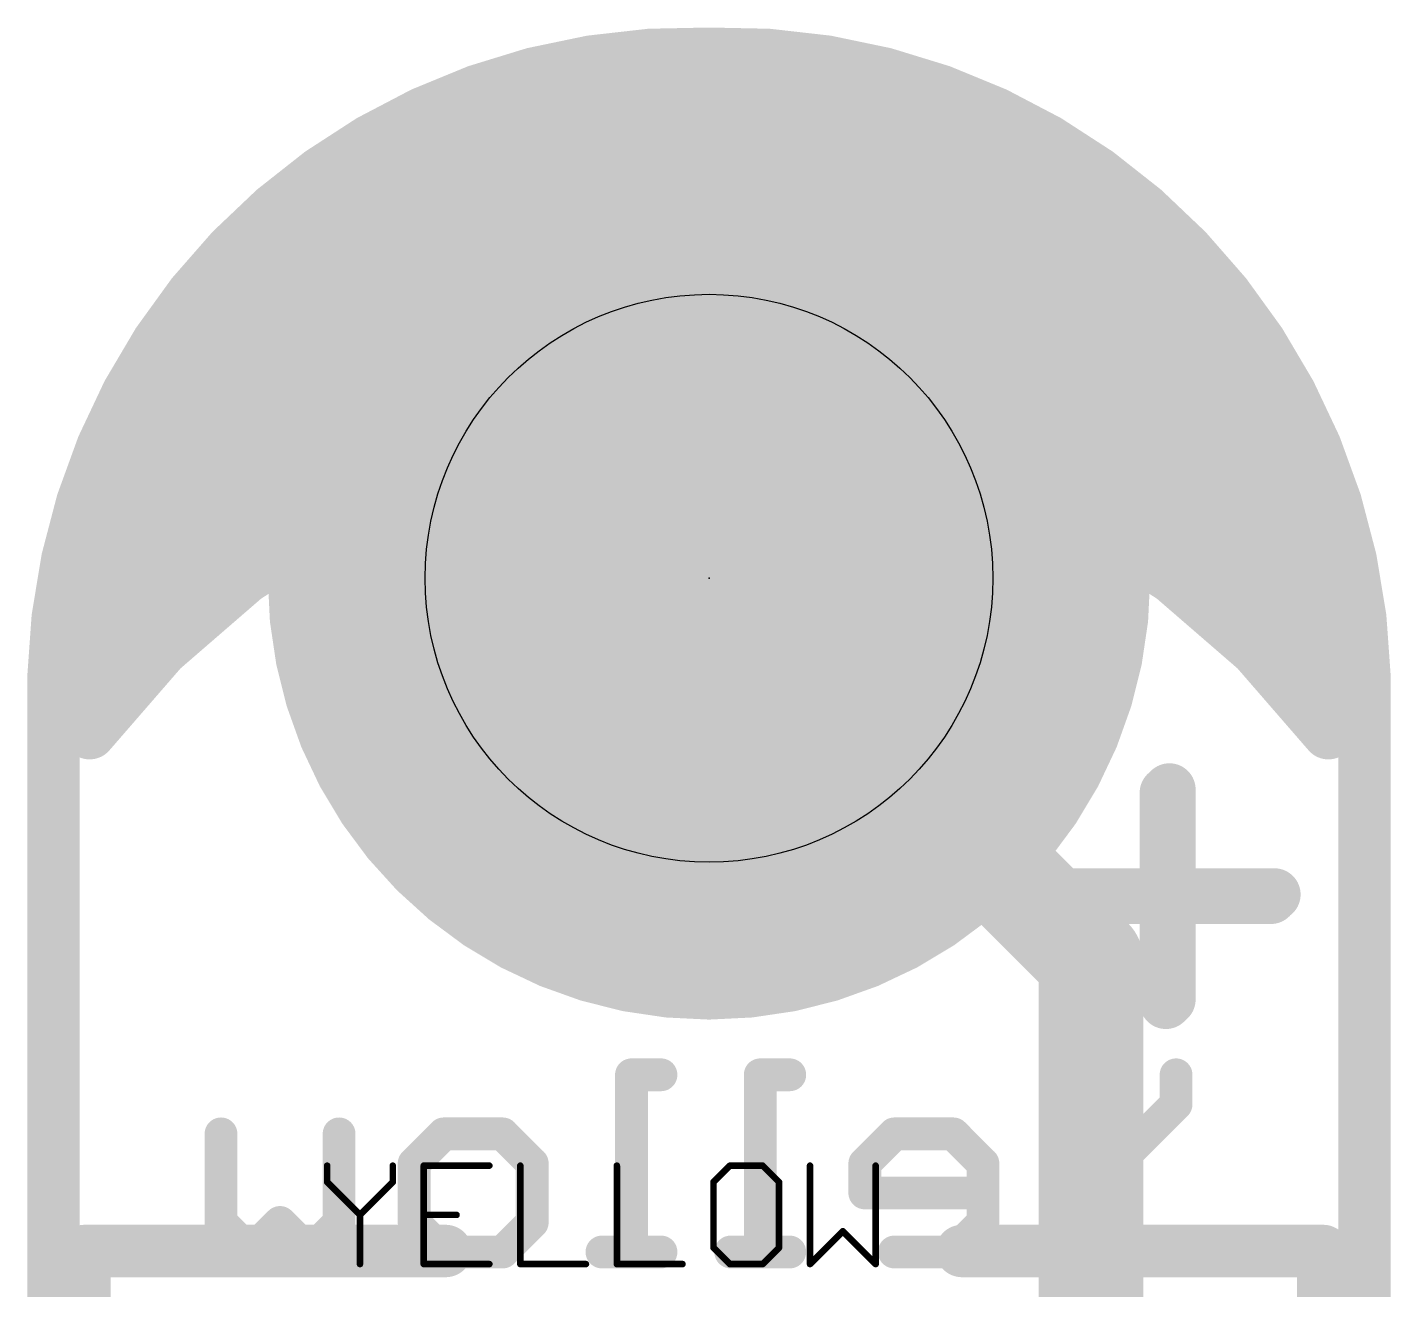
# Model space of a CAD drawing. Extents: x -10 to 102, y -14 to 18.
# Drawn here: x 17.17 to 22.45, y 7.28 to 12.17 of the extents above; entities that cross this region are included whole.
import ezdxf

# ---------------------------------------------------------------- set-up
doc = ezdxf.new("R2010")
doc.units = 0
for name, color, linetype in [('1', 12, 'CONTINUOUS'), ('16', 132, 'CONTINUOUS'), ('17', 110, 'CONTINUOUS'), ('20', 53, 'CONTINUOUS'), ('21', 41, 'CONTINUOUS'), ('22', 40, 'CONTINUOUS'), ('23', 53, 'CONTINUOUS'), ('27', 253, 'CONTINUOUS'), ('29', 40, 'CONTINUOUS'), ('30', 253, 'CONTINUOUS'), ('44', 253, 'CONTINUOUS')]:
    doc.layers.add(name, color=color, linetype=linetype)

# ---------------------------------------------------------------- blocks, each defined once
blk = doc.blocks.new('ROUNDP')
at = {"const_width": 0.5}
blk.add_lwpolyline([(0, -0.25, 1), (0, 0.25, 1), (0, -0.25)], format="xyb", dxfattribs=at)

msp = doc.modelspace()

# ---------------------------------------------------------------- linework, layer by layer
at = {"layer": '1'}
for points, const_width in [([(19.4497, 12.012), (19.0948, 11.9358)], 0.2032), ([(19.812, 12.033), (19.4497, 12.012)], 0.2032), ([(20.1743, 12.012), (19.812, 12.033)], 0.2032), ([(20.5292, 11.9358), (20.1743, 12.012)], 0.2032), ([(19.3417, 11.9888), (20.2823, 11.9888)], 0.2032), ([(19.0948, 11.9358), (18.7558, 11.8063)], 0.2032), ([(20.8682, 11.8063), (20.5292, 11.9358)], 0.2032), ([(18.7558, 11.8063), (18.4405, 11.6264)], 0.2032), ([(21.1835, 11.6264), (20.8682, 11.8063)], 0.2032), ([(18.7195, 11.7856), (20.9045, 11.7856)], 0.2032), ([(18.4405, 11.6264), (18.1564, 11.4005)], 0.2032), ([(18.3852, 11.5824), (21.2388, 11.5824)], 0.2032), ([(21.4676, 11.4005), (21.1835, 11.6264)], 0.2032), ([(18.1564, 11.4005), (17.9103, 11.1338)], 0.2032), ([(18.1368, 11.3792), (21.4872, 11.3792)], 0.2032), ([(21.7137, 11.1338), (21.4676, 11.4005)], 0.2032), ([(17.9492, 11.176), (21.6748, 11.176)], 0.2032), ([(17.9103, 11.1338), (17.7077, 10.8326)], 0.2032), ([(21.9163, 10.8326), (21.7137, 11.1338)], 0.2032), ([(17.802, 10.9728), (21.822, 10.9728)], 0.2032), ([(17.7077, 10.8326), (17.5537, 10.504)], 0.2032), ([(22.0703, 10.504), (21.9163, 10.8326)], 0.2032), ([(17.6782, 10.7696), (21.9458, 10.7696)], 0.2032), ([(19.1749, 10.5646), (19.5982, 10.6254)], 0.2032), ([(19.5982, 10.6254), (20.0258, 10.6254)], 0.2032), ([(20.0258, 10.6254), (20.4491, 10.5646)], 0.2032), ([(17.5829, 10.5664), (19.1876, 10.5664)], 0.2032), ([(18.7646, 10.4442), (19.1749, 10.5646)], 0.2032), ([(20.4364, 10.5664), (22.0411, 10.5664)], 0.2032), ([(20.4491, 10.5646), (20.8594, 10.4442)], 0.2032), ([(17.5537, 10.504), (17.4516, 10.1557)], 0.2032), ([(22.1724, 10.1557), (22.0703, 10.504)], 0.2032), ([(18.3755, 10.2667), (18.7646, 10.4442)], 0.2032), ([(20.8594, 10.4442), (21.2485, 10.2667)], 0.2032), ([(17.5124, 10.3632), (18.587, 10.3632)], 0.2032), ([(21.037, 10.3632), (22.1116, 10.3632)], 0.2032), ([(18.0157, 10.0357), (18.3755, 10.2667)], 0.2032), ([(21.2485, 10.2667), (21.6083, 10.0357)], 0.2032), ([(17.4516, 10.1557), (17.404, 9.7959)], 0.2032), ([(17.4529, 10.16), (18.2092, 10.16)], 0.2032), ([(21.4148, 10.16), (22.1711, 10.16)], 0.2032), ([(22.22, 9.7959), (22.1724, 10.1557)], 0.2032), ([(21.292, 8.553), (19.812, 10.033)], 0.4064), ([(17.6923, 9.7559), (18.0157, 10.0357)], 0.2032), ([(21.6083, 10.0357), (21.9317, 9.7559)], 0.2032), ([(17.4253, 9.9568), (17.9244, 9.9568)], 0.2032), ([(21.6996, 9.9568), (22.1987, 9.9568)], 0.2032), ([(17.404, 9.7959), (17.412, 9.433)], 0.2032), ([(22.212, 9.433), (22.22, 9.7959)], 0.2032), ([(17.405, 9.7536), (17.6903, 9.7536)], 0.2032), ([(17.412, 9.433), (17.6923, 9.7559)], 0.2032), ([(21.9317, 9.7559), (22.212, 9.433)], 0.2032), ([(21.9337, 9.7536), (22.219, 9.7536)], 0.2032), ([(17.4094, 9.5504), (17.5139, 9.5504)], 0.2032), ([(22.1101, 9.5504), (22.2146, 9.5504)], 0.2032), ([(21.292, 6.427), (21.292, 8.553)], 0.4064)]:
    msp.add_lwpolyline(points, dxfattribs=dict(at, const_width=const_width))
for points, const_width in [([(19.4467, 12.0627, 1), (19.4526, 11.9613)], 0.1016), ([(19.4603, 11.9623, 1), (19.439, 12.0616)], 0.1016), ([(19.8149, 12.0837, 1), (19.8091, 11.9823)], 0.1016), ([(19.8149, 11.9823, 1), (19.8091, 12.0837)], 0.1016), ([(20.185, 12.0616, 1), (20.1637, 11.9623)], 0.1016), ([(20.1714, 11.9613, 1), (20.1773, 12.0627)], 0.1016), ([(19.3417, 12.0396, 1), (19.3417, 11.938)], 0.1016), ([(20.2823, 11.938, 1), (20.2823, 12.0396)], 0.1016), ([(19.0841, 11.9855, 1), (19.1055, 11.8861)], 0.1016), ([(19.1129, 11.8883, 1), (19.0767, 11.9832)], 0.1016), ([(20.5473, 11.9832, 1), (20.5111, 11.8883)], 0.1016), ([(20.5185, 11.8861, 1), (20.5399, 11.9855)], 0.1016), ([(18.7376, 11.8537, 1), (18.7739, 11.7588)], 0.1016), ([(18.7809, 11.7621, 1), (18.7306, 11.8504)], 0.1016), ([(20.8934, 11.8504, 1), (20.8431, 11.7621)], 0.1016), ([(20.8501, 11.7588, 1), (20.8864, 11.8537)], 0.1016), ([(18.7195, 11.8364, 1), (18.7195, 11.7348)], 0.1016), ([(20.9045, 11.7348, 1), (20.9045, 11.8364)], 0.1016), ([(18.3852, 11.6332, 1), (18.3852, 11.5316)], 0.1016), ([(18.4153, 11.6705, 1), (18.4657, 11.5823)], 0.1016), ([(18.4721, 11.5867, 1), (18.4089, 11.6662)], 0.1016), ([(21.2151, 11.6662, 1), (21.1519, 11.5867)], 0.1016), ([(21.1583, 11.5823, 1), (21.2087, 11.6705)], 0.1016), ([(21.2388, 11.5316, 1), (21.2388, 11.6332)], 0.1016), ([(18.1368, 11.43, 1), (18.1368, 11.3284)], 0.1016), ([(18.1248, 11.4402, 1), (18.1881, 11.3607)], 0.1016), ([(18.1938, 11.366, 1), (18.1191, 11.4349)], 0.1016), ([(21.5049, 11.4349, 1), (21.4302, 11.366)], 0.1016), ([(21.4359, 11.3607, 1), (21.4992, 11.4402)], 0.1016), ([(21.4872, 11.3284, 1), (21.4872, 11.43)], 0.1016), ([(17.9492, 11.2268, 1), (17.9492, 11.1252)], 0.1016), ([(21.6748, 11.1252, 1), (21.6748, 11.2268)], 0.1016), ([(17.8729, 11.1683, 1), (17.9476, 11.0993)], 0.1016), ([(17.9524, 11.1054, 1), (17.8681, 11.1621)], 0.1016), ([(21.7559, 11.1621, 1), (21.6716, 11.1054)], 0.1016), ([(21.6764, 11.0993, 1), (21.7511, 11.1683)], 0.1016), ([(17.802, 11.0236, 1), (17.802, 10.922)], 0.1016), ([(21.822, 10.922, 1), (21.822, 11.0236)], 0.1016), ([(17.6656, 10.8609, 1), (17.7499, 10.8043)], 0.1016), ([(17.7537, 10.811, 1), (17.6617, 10.8542)], 0.1016), ([(21.9623, 10.8542, 1), (21.8703, 10.811)], 0.1016), ([(21.8741, 10.8043, 1), (21.9584, 10.8609)], 0.1016), ([(17.6782, 10.8204, 1), (17.6782, 10.7188)], 0.1016), ([(21.9458, 10.7188, 1), (21.9458, 10.8204)], 0.1016), ([(19.5982, 10.6762, 1), (19.5982, 10.5746)], 0.1016), ([(19.6054, 10.5751, 1), (19.591, 10.6757)], 0.1016), ([(20.033, 10.6757, 1), (20.0186, 10.5751)], 0.1016), ([(20.0258, 10.5746, 1), (20.0258, 10.6762)], 0.1016), ([(17.5829, 10.6172, 1), (17.5829, 10.5156)], 0.1016), ([(19.1677, 10.6149, 1), (19.1821, 10.5143)], 0.1016), ([(19.1892, 10.5158, 1), (19.1606, 10.6133)], 0.1016), ([(19.1876, 10.5156, 1), (19.1876, 10.6172)], 0.1016), ([(20.4364, 10.6172, 1), (20.4364, 10.5156)], 0.1016), ([(20.4634, 10.6133, 1), (20.4348, 10.5158)], 0.1016), ([(20.4419, 10.5143, 1), (20.4563, 10.6149)], 0.1016), ([(22.0411, 10.5156, 1), (22.0411, 10.6172)], 0.1016), ([(17.5077, 10.5255, 1), (17.5997, 10.4824)], 0.1016), ([(17.6024, 10.4897, 1), (17.5049, 10.5183)], 0.1016), ([(22.1191, 10.5183, 1), (22.0216, 10.4897)], 0.1016), ([(22.0243, 10.4824, 1), (22.1163, 10.5255)], 0.1016), ([(18.7503, 10.493, 1), (18.7789, 10.3955)], 0.1016), ([(18.7857, 10.398, 1), (18.7435, 10.4904)], 0.1016), ([(20.8805, 10.4904, 1), (20.8383, 10.398)], 0.1016), ([(20.8451, 10.3955, 1), (20.8737, 10.493)], 0.1016), ([(17.5124, 10.414, 1), (17.5124, 10.3124)], 0.1016), ([(18.587, 10.3124, 1), (18.587, 10.414)], 0.1016), ([(21.037, 10.414, 1), (21.037, 10.3124)], 0.1016), ([(22.1116, 10.3124, 1), (22.1116, 10.414)], 0.1016), ([(18.3545, 10.313, 1), (18.3966, 10.2205)], 0.1016), ([(18.403, 10.224, 1), (18.3481, 10.3095)], 0.1016), ([(21.2759, 10.3095, 1), (21.221, 10.224)], 0.1016), ([(21.2274, 10.2205, 1), (21.2695, 10.313)], 0.1016), ([(17.502, 10.149, 1), (17.4013, 10.1623)], 0.1016), ([(17.4529, 10.2108, 1), (17.4529, 10.1092)], 0.1016), ([(18.2092, 10.1092, 1), (18.2092, 10.2108)], 0.1016), ([(21.4148, 10.2108, 1), (21.4148, 10.1092)], 0.1016), ([(22.2227, 10.1623, 1), (22.122, 10.149)], 0.1016), ([(22.1711, 10.1092, 1), (22.1711, 10.2108)], 0.1016), ([(17.4029, 10.17, 1), (17.5004, 10.1414)], 0.1016), ([(19.8838, 10.1048, 1), (19.7402, 9.9612)], 0.2032), ([(22.1236, 10.1414, 1), (22.2211, 10.17)], 0.1016), ([(17.9882, 10.0785, 1), (18.0431, 9.993)], 0.1016), ([(18.0489, 9.9973, 1), (17.9824, 10.0742)], 0.1016), ([(21.6416, 10.0742, 1), (21.5751, 9.9973)], 0.1016), ([(21.5809, 9.993, 1), (21.6358, 10.0785)], 0.1016), ([(17.4253, 10.0076, 1), (17.4253, 9.906)], 0.1016), ([(17.9244, 9.906, 1), (17.9244, 10.0076)], 0.1016), ([(21.6996, 10.0076, 1), (21.6996, 9.906)], 0.1016), ([(22.1987, 9.906, 1), (22.1987, 10.0076)], 0.1016), ([(17.4548, 9.797, 1), (17.3532, 9.7947)], 0.1016), ([(22.2708, 9.7947, 1), (22.1692, 9.797)], 0.1016), ([(17.3537, 9.8025, 1), (17.4544, 9.7892)], 0.1016), ([(17.405, 9.8044, 1), (17.405, 9.7028)], 0.1016), ([(17.6591, 9.7944, 1), (17.7255, 9.7175)], 0.1016), ([(17.7307, 9.7226, 1), (17.6539, 9.7892)], 0.1016), ([(17.6903, 9.7028, 1), (17.6903, 9.8044)], 0.1016), ([(21.9701, 9.7892, 1), (21.8933, 9.7226)], 0.1016), ([(21.9337, 9.8044, 1), (21.9337, 9.7028)], 0.1016), ([(21.8985, 9.7175, 1), (21.9649, 9.7944)], 0.1016), ([(22.1696, 9.7892, 1), (22.2703, 9.8025)], 0.1016), ([(22.219, 9.7028, 1), (22.219, 9.8044)], 0.1016), ([(17.4094, 9.6012, 1), (17.4094, 9.4996)], 0.1016), ([(17.5139, 9.4996, 1), (17.5139, 9.6012)], 0.1016), ([(22.1101, 9.6012, 1), (22.1101, 9.4996)], 0.1016), ([(22.2146, 9.4996, 1), (22.2146, 9.6012)], 0.1016), ([(17.3736, 9.4663, 1), (17.4504, 9.3997)], 0.1016), ([(22.1736, 9.3997, 1), (22.2504, 9.4663)], 0.1016), ([(17.3612, 9.4319, 1), (17.4628, 9.4341)], 0.1016), ([(22.1612, 9.4341, 1), (22.2628, 9.4319)], 0.1016), ([(21.3936, 8.553, 1), (21.1904, 8.553)], 0.2032), ([(21.2202, 8.4812, 1), (21.3638, 8.6248)], 0.2032)]:
    msp.add_lwpolyline(points, format="xyb", dxfattribs=dict(at, const_width=const_width))
at = {"layer": '16', "const_width": 0.2032}
for points in [[(19.0948, 11.9358), (19.4497, 12.012)], [(19.4497, 12.012), (19.812, 12.033)], [(19.812, 12.033), (20.1743, 12.012)], [(20.1743, 12.012), (20.5292, 11.9358)], [(19.3417, 11.9888), (20.2823, 11.9888)], [(18.7558, 11.8063), (19.0948, 11.9358)], [(20.5292, 11.9358), (20.8682, 11.8063)], [(18.4405, 11.6264), (18.7558, 11.8063)], [(20.8682, 11.8063), (21.1835, 11.6264)], [(18.7195, 11.7856), (20.9045, 11.7856)], [(18.1564, 11.4005), (18.4405, 11.6264)], [(18.3852, 11.5824), (21.2388, 11.5824)], [(21.1835, 11.6264), (21.4676, 11.4005)], [(17.9103, 11.1338), (18.1564, 11.4005)], [(18.1368, 11.3792), (21.4872, 11.3792)], [(21.4676, 11.4005), (21.7137, 11.1338)], [(17.9492, 11.176), (21.6748, 11.176)], [(17.7077, 10.8326), (17.9103, 11.1338)], [(21.7137, 11.1338), (21.9163, 10.8326)], [(17.802, 10.9728), (21.822, 10.9728)], [(17.5537, 10.504), (17.7077, 10.8326)], [(21.9163, 10.8326), (22.0703, 10.504)], [(17.6782, 10.7696), (21.9458, 10.7696)], [(19.5982, 10.6254), (19.1749, 10.5646)], [(20.0258, 10.6254), (19.5982, 10.6254)], [(20.4491, 10.5646), (20.0258, 10.6254)], [(17.5829, 10.5664), (19.1876, 10.5664)], [(19.1749, 10.5646), (18.7646, 10.4442)], [(20.4364, 10.5664), (22.0411, 10.5664)], [(20.8594, 10.4442), (20.4491, 10.5646)], [(17.4516, 10.1557), (17.5537, 10.504)], [(22.0703, 10.504), (22.1724, 10.1557)], [(18.7646, 10.4442), (18.3755, 10.2667)], [(21.2485, 10.2667), (20.8594, 10.4442)], [(17.5124, 10.3632), (18.587, 10.3632)], [(21.037, 10.3632), (22.1116, 10.3632)], [(18.3755, 10.2667), (18.0157, 10.0357)], [(21.6083, 10.0357), (21.2485, 10.2667)], [(17.404, 9.7959), (17.4516, 10.1557)], [(17.4529, 10.16), (18.2093, 10.16)], [(21.4148, 10.16), (22.1711, 10.16)], [(22.1724, 10.1557), (22.22, 9.7959)], [(18.0157, 10.0357), (17.6923, 9.7559)], [(21.9317, 9.7559), (21.6083, 10.0357)], [(17.4253, 9.9568), (17.9244, 9.9568)], [(21.6996, 9.9568), (22.1987, 9.9568)], [(17.412, 9.433), (17.404, 9.7959)], [(22.22, 9.7959), (22.212, 9.433)], [(17.405, 9.7536), (17.6903, 9.7536)], [(17.6923, 9.7559), (17.412, 9.433)], [(22.212, 9.433), (21.9317, 9.7559)], [(21.9337, 9.7536), (22.219, 9.7536)], [(17.4094, 9.5504), (17.5139, 9.5504)], [(22.1101, 9.5504), (22.2146, 9.5504)]]:
    msp.add_lwpolyline(points, dxfattribs=at)
at = {"layer": '16', "const_width": 0.1016}
for points in [[(19.4467, 12.0627, 1), (19.4526, 11.9613)], [(19.4603, 11.9623, 1), (19.439, 12.0616)], [(19.8149, 12.0837, 1), (19.8091, 11.9823)], [(19.8149, 11.9823, 1), (19.8091, 12.0837)], [(20.185, 12.0616, 1), (20.1637, 11.9623)], [(20.1714, 11.9613, 1), (20.1773, 12.0627)], [(19.3417, 12.0396, 1), (19.3417, 11.938)], [(20.2823, 11.938, 1), (20.2823, 12.0396)], [(19.0841, 11.9855, 1), (19.1055, 11.8861)], [(19.1129, 11.8883, 1), (19.0767, 11.9832)], [(20.5473, 11.9832, 1), (20.5111, 11.8883)], [(20.5185, 11.8861, 1), (20.5399, 11.9855)], [(18.7376, 11.8537, 1), (18.7739, 11.7588)], [(18.7809, 11.7621, 1), (18.7306, 11.8504)], [(20.8934, 11.8504, 1), (20.8431, 11.7621)], [(20.8501, 11.7588, 1), (20.8864, 11.8537)], [(18.7195, 11.8364, 1), (18.7195, 11.7348)], [(20.9045, 11.7348, 1), (20.9045, 11.8364)], [(18.3852, 11.6332, 1), (18.3852, 11.5316)], [(18.4153, 11.6705, 1), (18.4657, 11.5823)], [(18.4721, 11.5867, 1), (18.4089, 11.6662)], [(21.2151, 11.6662, 1), (21.1519, 11.5867)], [(21.1583, 11.5823, 1), (21.2087, 11.6705)], [(21.2388, 11.5316, 1), (21.2388, 11.6332)], [(18.1368, 11.43, 1), (18.1368, 11.3284)], [(18.1248, 11.4402, 1), (18.1881, 11.3607)], [(18.1938, 11.366, 1), (18.1191, 11.4349)], [(21.5049, 11.4349, 1), (21.4302, 11.366)], [(21.4359, 11.3607, 1), (21.4992, 11.4402)], [(21.4872, 11.3284, 1), (21.4872, 11.43)], [(17.9492, 11.2268, 1), (17.9492, 11.1252)], [(21.6748, 11.1252, 1), (21.6748, 11.2268)], [(17.8729, 11.1683, 1), (17.9476, 11.0993)], [(17.9524, 11.1054, 1), (17.8681, 11.1621)], [(21.7559, 11.1621, 1), (21.6716, 11.1054)], [(21.6764, 11.0993, 1), (21.7511, 11.1683)], [(17.802, 11.0236, 1), (17.802, 10.922)], [(21.822, 10.922, 1), (21.822, 11.0236)], [(17.6656, 10.8609, 1), (17.7499, 10.8043)], [(17.7537, 10.811, 1), (17.6617, 10.8542)], [(21.9623, 10.8542, 1), (21.8703, 10.811)], [(21.8741, 10.8043, 1), (21.9584, 10.8609)], [(17.6782, 10.8204, 1), (17.6782, 10.7188)], [(21.9458, 10.7188, 1), (21.9458, 10.8204)], [(19.5982, 10.6762, 1), (19.5982, 10.5746)], [(19.6054, 10.5751, 1), (19.591, 10.6757)], [(20.033, 10.6757, 1), (20.0186, 10.5751)], [(20.0258, 10.5746, 1), (20.0258, 10.6762)], [(17.5829, 10.6172, 1), (17.5829, 10.5156)], [(19.1677, 10.6149, 1), (19.1821, 10.5143)], [(19.1892, 10.5158, 1), (19.1606, 10.6133)], [(19.1876, 10.5156, 1), (19.1876, 10.6172)], [(20.4364, 10.6172, 1), (20.4364, 10.5156)], [(20.4634, 10.6133, 1), (20.4348, 10.5158)], [(20.4419, 10.5143, 1), (20.4563, 10.6149)], [(22.0411, 10.5156, 1), (22.0411, 10.6172)], [(17.5077, 10.5255, 1), (17.5997, 10.4824)], [(17.6024, 10.4897, 1), (17.5049, 10.5183)], [(22.1191, 10.5183, 1), (22.0216, 10.4897)], [(22.0243, 10.4824, 1), (22.1163, 10.5255)], [(18.7503, 10.493, 1), (18.7789, 10.3955)], [(18.7857, 10.398, 1), (18.7435, 10.4904)], [(20.8805, 10.4904, 1), (20.8383, 10.398)], [(20.8451, 10.3955, 1), (20.8737, 10.493)], [(17.5124, 10.414, 1), (17.5124, 10.3124)], [(18.587, 10.3124, 1), (18.587, 10.414)], [(21.037, 10.414, 1), (21.037, 10.3124)], [(22.1116, 10.3124, 1), (22.1116, 10.414)], [(18.3545, 10.313, 1), (18.3966, 10.2205)], [(18.403, 10.224, 1), (18.3481, 10.3095)], [(21.2759, 10.3095, 1), (21.221, 10.224)], [(21.2274, 10.2205, 1), (21.2695, 10.313)], [(17.502, 10.149, 1), (17.4013, 10.1623)], [(17.4529, 10.2108, 1), (17.4529, 10.1092)], [(18.2093, 10.1092, 1), (18.2093, 10.2108)], [(21.4148, 10.2108, 1), (21.4148, 10.1092)], [(22.2227, 10.1623, 1), (22.122, 10.149)], [(22.1711, 10.1092, 1), (22.1711, 10.2108)], [(17.4029, 10.17, 1), (17.5004, 10.1414)], [(22.1236, 10.1414, 1), (22.2211, 10.17)], [(17.9882, 10.0785, 1), (18.0431, 9.993)], [(18.0489, 9.9973, 1), (17.9824, 10.0742)], [(21.6416, 10.0742, 1), (21.5751, 9.9973)], [(21.5809, 9.993, 1), (21.6358, 10.0785)], [(17.4253, 10.0076, 1), (17.4253, 9.906)], [(17.9244, 9.906, 1), (17.9244, 10.0076)], [(21.6996, 10.0076, 1), (21.6996, 9.906)], [(22.1987, 9.906, 1), (22.1987, 10.0076)], [(17.4548, 9.797, 1), (17.3532, 9.7947)], [(22.2708, 9.7947, 1), (22.1692, 9.797)], [(17.3537, 9.8025, 1), (17.4544, 9.7892)], [(17.405, 9.8044, 1), (17.405, 9.7028)], [(17.6591, 9.7944, 1), (17.7255, 9.7175)], [(17.7307, 9.7226, 1), (17.6539, 9.7892)], [(17.6903, 9.7028, 1), (17.6903, 9.8044)], [(21.9701, 9.7892, 1), (21.8933, 9.7226)], [(21.9337, 9.8044, 1), (21.9337, 9.7028)], [(21.8985, 9.7175, 1), (21.9649, 9.7944)], [(22.1696, 9.7892, 1), (22.2703, 9.8025)], [(22.219, 9.7028, 1), (22.219, 9.8044)], [(17.4094, 9.6012, 1), (17.4094, 9.4996)], [(17.5139, 9.4996, 1), (17.5139, 9.6012)], [(22.1101, 9.6012, 1), (22.1101, 9.4996)], [(22.2146, 9.4996, 1), (22.2146, 9.6012)], [(17.3736, 9.4663, 1), (17.4504, 9.3997)], [(22.1736, 9.3997, 1), (22.2504, 9.4663)], [(17.3612, 9.4319, 1), (17.4628, 9.4341)], [(22.1612, 9.4341, 1), (22.2628, 9.4319)]]:
    msp.add_lwpolyline(points, format="xyb", dxfattribs=at)
at = {"layer": '20'}
for points, const_width in [([(19.812, 12.065, 0.4144), (17.272, 9.652)], 0.2032), ([(22.352, 9.652, 0.4143), (19.812, 12.065)], 0.2032), ([(19.8107, 12.1158, 1), (19.8133, 12.0142)], 0.1016), ([(19.8107, 12.0142, 1), (19.8133, 12.1158)], 0.1016), ([(17.3228, 9.652, 1), (17.2212, 9.652)], 0.1016), ([(22.4028, 9.652, 1), (22.3012, 9.652)], 0.1016), ([(17.2212, 9.6533, 1), (17.3228, 9.6507)], 0.1016), ([(22.3012, 9.6507, 1), (22.4028, 9.6533)], 0.1016)]:
    msp.add_lwpolyline(points, format="xyb", dxfattribs=dict(at, const_width=const_width))
at = {"layer": '20', "const_width": 0.2032}
for points in [[(17.272, 1.778), (17.272, 9.652)], [(22.352, 9.652), (22.352, 1.778)]]:
    msp.add_lwpolyline(points, dxfattribs=at)
at = {"layer": '21', "const_width": 0.2032}
for points in [[(21.5824, 9.202), (21.5824, 8.3885)], [(21.1756, 8.7953), (21.9891, 8.7953)], [(17.392, 5.427), (17.392, 7.427)], [(17.392, 7.427), (18.792, 7.427)], [(22.192, 7.427), (20.792, 7.427)], [(22.192, 5.427), (22.192, 7.427)]]:
    msp.add_lwpolyline(points, dxfattribs=at)
at = {"layer": '21', "const_width": 0.1016}
for points in [[(21.6332, 9.202, 1), (21.5316, 9.202)], [(21.1756, 8.8461, 1), (21.1756, 8.7445)], [(21.9891, 8.7445, 1), (21.9891, 8.8461)], [(21.5316, 8.3885, 1), (21.6332, 8.3885)], [(17.4428, 7.427, 1), (17.3412, 7.427)], [(17.392, 7.4778, 1), (17.392, 7.3762)], [(18.792, 7.3762, 1), (18.792, 7.4778)], [(20.792, 7.4778, 1), (20.792, 7.3762)], [(22.2428, 7.427, 1), (22.1412, 7.427)], [(22.192, 7.3762, 1), (22.192, 7.4778)]]:
    msp.add_lwpolyline(points, format="xyb", dxfattribs=at)
at = {"layer": '22'}
for points, const_width in [([(21.596, 9.2147), (21.596, 8.4012)], 0.2032), ([(22.0028, 8.808), (21.1893, 8.808)], 0.2032), ([(19.626, 8.1095), (19.5116, 8.1095)], 0.127), ([(19.5116, 8.1095), (19.5116, 7.4232)], 0.127), ([(20.1249, 8.1095), (20.0105, 8.1095)], 0.127), ([(20.0105, 8.1095), (20.0105, 7.4232)], 0.127), ([(21.1642, 7.9951), (21.1642, 8.1095)], 0.127), ([(21.6218, 8.1095), (21.6218, 7.9951)], 0.127), ([(21.393, 7.7663), (21.1642, 7.9951)], 0.127), ([(21.6218, 7.9951), (21.393, 7.7663)], 0.127), ([(17.921, 7.5375), (17.921, 7.8807)], 0.127), ([(18.3786, 7.8807), (18.3786, 7.5375)], 0.127), ([(18.6694, 7.7663), (18.7838, 7.8807)], 0.127), ([(18.7838, 7.8807), (19.0126, 7.8807)], 0.127), ([(19.0126, 7.8807), (19.127, 7.7663)], 0.127), ([(20.5301, 7.8807), (20.4157, 7.7663)], 0.127), ([(20.7589, 7.8807), (20.5301, 7.8807)], 0.127), ([(20.8733, 7.7663), (20.7589, 7.8807)], 0.127), ([(18.6694, 7.5375), (18.6694, 7.7663)], 0.127), ([(19.127, 7.7663), (19.127, 7.5375)], 0.127), ([(20.4157, 7.7663), (20.4157, 7.6519)], 0.127), ([(20.8733, 7.5375), (20.8733, 7.7663)], 0.127), ([(21.393, 7.7663), (21.393, 7.4232)], 0.127), ([(20.4157, 7.6519), (20.8733, 7.6519)], 0.127), ([(18.0354, 7.4232), (17.921, 7.5375)], 0.127), ([(18.1498, 7.5375), (18.0354, 7.4232)], 0.127), ([(18.2642, 7.4232), (18.1498, 7.5375)], 0.127), ([(18.3786, 7.5375), (18.2642, 7.4232)], 0.127), ([(18.7838, 7.4232), (18.6694, 7.5375)], 0.127), ([(19.127, 7.5375), (19.0126, 7.4232)], 0.127), ([(20.7589, 7.4232), (20.8733, 7.5375)], 0.127), ([(19.0126, 7.4232), (18.7838, 7.4232)], 0.127), ([(19.626, 7.4232), (19.3972, 7.4232)], 0.127), ([(20.1249, 7.4232), (19.8961, 7.4232)], 0.127), ([(20.5301, 7.4232), (20.7589, 7.4232)], 0.127)]:
    msp.add_lwpolyline(points, dxfattribs=dict(at, const_width=const_width))
for points, const_width in [([(21.6468, 9.2147, 1), (21.5452, 9.2147)], 0.1016), ([(21.1893, 8.8588, 1), (21.1893, 8.7572)], 0.1016), ([(22.0028, 8.7572, 1), (22.0028, 8.8588)], 0.1016), ([(21.5452, 8.4012, 1), (21.6468, 8.4012)], 0.1016), ([(19.5116, 8.1413, 1), (19.5116, 8.0778)], 0.0635), ([(19.5433, 8.1095, 1), (19.4798, 8.1095)], 0.0635), ([(19.626, 8.0778, 1), (19.626, 8.1413)], 0.0635), ([(20.0105, 8.1413, 1), (20.0105, 8.0778)], 0.0635), ([(20.0423, 8.1095, 1), (19.9788, 8.1095)], 0.0635), ([(20.1249, 8.0778, 1), (20.1249, 8.1413)], 0.0635), ([(21.1959, 8.1095, 1), (21.1324, 8.1095)], 0.0635), ([(21.6535, 8.1095, 1), (21.59, 8.1095)], 0.0635), ([(21.1866, 8.0176, 1), (21.1417, 7.9727)], 0.0635), ([(21.6442, 7.9727, 1), (21.5993, 8.0176)], 0.0635), ([(21.1324, 7.9951, 1), (21.1959, 7.9951)], 0.0635), ([(21.59, 7.9951, 1), (21.6535, 7.9951)], 0.0635), ([(17.9528, 7.8807, 1), (17.8893, 7.8807)], 0.0635), ([(18.4104, 7.8807, 1), (18.3469, 7.8807)], 0.0635), ([(18.7838, 7.9125, 1), (18.7838, 7.849)], 0.0635), ([(18.8063, 7.8583, 1), (18.7614, 7.9032)], 0.0635), ([(19.0351, 7.9032, 1), (18.9902, 7.8583)], 0.0635), ([(19.0126, 7.849, 1), (19.0126, 7.9125)], 0.0635), ([(20.5301, 7.9125, 1), (20.5301, 7.849)], 0.0635), ([(20.5526, 7.8583, 1), (20.5077, 7.9032)], 0.0635), ([(20.7814, 7.9032, 1), (20.7365, 7.8583)], 0.0635), ([(20.7589, 7.849, 1), (20.7589, 7.9125)], 0.0635), ([(18.7012, 7.7663, 1), (18.6377, 7.7663)], 0.0635), ([(18.647, 7.7888, 1), (18.6919, 7.7439)], 0.0635), ([(19.1588, 7.7663, 1), (19.0953, 7.7663)], 0.0635), ([(19.1046, 7.7439, 1), (19.1495, 7.7888)], 0.0635), ([(20.4475, 7.7663, 1), (20.384, 7.7663)], 0.0635), ([(20.3933, 7.7888, 1), (20.4382, 7.7439)], 0.0635), ([(20.9051, 7.7663, 1), (20.8416, 7.7663)], 0.0635), ([(20.8509, 7.7439, 1), (20.8958, 7.7888)], 0.0635), ([(21.4247, 7.7663, 1), (21.3612, 7.7663)], 0.0635), ([(21.3705, 7.7888, 1), (21.4154, 7.7439)], 0.0635), ([(21.3705, 7.7439, 1), (21.4154, 7.7888)], 0.0635), ([(20.4157, 7.6837, 1), (20.4157, 7.6202)], 0.0635), ([(20.8733, 7.6202, 1), (20.8733, 7.6837)], 0.0635), ([(20.384, 7.6519, 1), (20.4475, 7.6519)], 0.0635), ([(17.8893, 7.5375, 1), (17.9528, 7.5375)], 0.0635), ([(17.9435, 7.56, 1), (17.8986, 7.5151)], 0.0635), ([(18.1723, 7.56, 1), (18.1274, 7.5151)], 0.0635), ([(18.1723, 7.5151, 1), (18.1274, 7.56)], 0.0635), ([(18.3469, 7.5375, 1), (18.4104, 7.5375)], 0.0635), ([(18.4011, 7.5151, 1), (18.3562, 7.56)], 0.0635), ([(18.6377, 7.5375, 1), (18.7012, 7.5375)], 0.0635), ([(18.6919, 7.56, 1), (18.647, 7.5151)], 0.0635), ([(19.0953, 7.5375, 1), (19.1588, 7.5375)], 0.0635), ([(19.1495, 7.5151, 1), (19.1046, 7.56)], 0.0635), ([(20.8416, 7.5375, 1), (20.9051, 7.5375)], 0.0635), ([(20.8958, 7.5151, 1), (20.8509, 7.56)], 0.0635), ([(18.013, 7.4456, 1), (18.0579, 7.4007)], 0.0635), ([(18.013, 7.4007, 1), (18.0579, 7.4456)], 0.0635), ([(18.2418, 7.4456, 1), (18.2867, 7.4007)], 0.0635), ([(18.2418, 7.4007, 1), (18.2867, 7.4456)], 0.0635), ([(18.7838, 7.4549, 1), (18.7838, 7.3914)], 0.0635), ([(18.7614, 7.4007, 1), (18.8063, 7.4456)], 0.0635), ([(18.9902, 7.4456, 1), (19.0351, 7.4007)], 0.0635), ([(19.0126, 7.3914, 1), (19.0126, 7.4549)], 0.0635), ([(19.3972, 7.4549, 1), (19.3972, 7.3914)], 0.0635), ([(19.4798, 7.4232, 1), (19.5433, 7.4232)], 0.0635), ([(19.626, 7.3914, 1), (19.626, 7.4549)], 0.0635), ([(19.8961, 7.4549, 1), (19.8961, 7.3914)], 0.0635), ([(19.9788, 7.4232, 1), (20.0423, 7.4232)], 0.0635), ([(20.1249, 7.3914, 1), (20.1249, 7.4549)], 0.0635), ([(20.5301, 7.4549, 1), (20.5301, 7.3914)], 0.0635), ([(20.7365, 7.4456, 1), (20.7814, 7.4007)], 0.0635), ([(20.7589, 7.3914, 1), (20.7589, 7.4549)], 0.0635), ([(21.3612, 7.4232, 1), (21.4247, 7.4232)], 0.0635)]:
    msp.add_lwpolyline(points, format="xyb", dxfattribs=dict(at, const_width=const_width))
at = {"layer": '23'}
msp.add_point((19.812, 10.033), dxfattribs=at)
at = {"layer": '27', "const_width": 0.0254}
for points in [[(18.3325, 7.7576), (18.3325, 7.6941)], [(18.5867, 7.6941), (18.5867, 7.7576)], [(18.9609, 7.7576), (18.7067, 7.7576)], [(18.7067, 7.7576), (18.7067, 7.3763)], [(19.0809, 7.7576), (19.0809, 7.3763)], [(19.4551, 7.7576), (19.4551, 7.3763)], [(19.8928, 7.7576), (19.8293, 7.6941)], [(20.0199, 7.7576), (19.8928, 7.7576)], [(20.0835, 7.6941), (20.0199, 7.7576)], [(20.2035, 7.7576), (20.2035, 7.3763)], [(20.4577, 7.3763), (20.4577, 7.7576)], [(18.3325, 7.6941), (18.4596, 7.567)], [(18.4596, 7.567), (18.5867, 7.6941)], [(19.8293, 7.6941), (19.8293, 7.4399)], [(20.0835, 7.4399), (20.0835, 7.6941)], [(18.4596, 7.567), (18.4596, 7.3763)], [(18.7067, 7.567), (18.8338, 7.567)], [(20.2035, 7.3763), (20.3306, 7.5034)], [(20.3306, 7.5034), (20.4577, 7.3763)], [(19.8293, 7.4399), (19.8928, 7.3763)], [(20.0199, 7.3763), (20.0835, 7.4399)], [(18.7067, 7.3763), (18.9609, 7.3763)], [(19.0809, 7.3763), (19.3351, 7.3763)], [(19.4551, 7.3763), (19.7093, 7.3763)], [(19.8928, 7.3763), (20.0199, 7.3763)]]:
    msp.add_lwpolyline(points, dxfattribs=at)
at = {"layer": '27', "const_width": 0.0127}
for points in [[(18.3388, 7.7576, 1), (18.3261, 7.7576)], [(18.593, 7.7576, 1), (18.5803, 7.7576)], [(18.713, 7.7576, 1), (18.7003, 7.7576)], [(18.7067, 7.764, 1), (18.7067, 7.7513)], [(18.9609, 7.7513, 1), (18.9609, 7.764)], [(19.0872, 7.7576, 1), (19.0745, 7.7576)], [(19.4614, 7.7576, 1), (19.4487, 7.7576)], [(19.8928, 7.764, 1), (19.8928, 7.7513)], [(19.8973, 7.7531, 1), (19.8883, 7.7621)], [(20.0244, 7.7621, 1), (20.0155, 7.7531)], [(20.0199, 7.7513, 1), (20.0199, 7.764)], [(20.2098, 7.7576, 1), (20.1971, 7.7576)], [(20.4641, 7.7576, 1), (20.4514, 7.7576)], [(18.3369, 7.6986, 1), (18.328, 7.6896)], [(18.3261, 7.6941, 1), (18.3388, 7.6941)], [(18.5803, 7.6941, 1), (18.593, 7.6941)], [(18.5912, 7.6896, 1), (18.5822, 7.6986)], [(19.8356, 7.6941, 1), (19.8229, 7.6941)], [(19.8248, 7.6986, 1), (19.8338, 7.6896)], [(20.0898, 7.6941, 1), (20.0771, 7.6941)], [(20.079, 7.6896, 1), (20.088, 7.6986)], [(18.4659, 7.567, 1), (18.4532, 7.567)], [(18.4551, 7.5715, 1), (18.464, 7.5625)], [(18.4551, 7.5625, 1), (18.464, 7.5715)], [(18.7067, 7.5733, 1), (18.7067, 7.5606)], [(18.8338, 7.5606, 1), (18.8338, 7.5733)], [(20.3351, 7.5079, 1), (20.3261, 7.4989)], [(20.3351, 7.4989, 1), (20.3261, 7.5079)], [(19.8338, 7.4443, 1), (19.8248, 7.4354)], [(20.088, 7.4354, 1), (20.079, 7.4443)], [(19.8229, 7.4399, 1), (19.8356, 7.4399)], [(20.0771, 7.4399, 1), (20.0898, 7.4399)], [(18.4532, 7.3763, 1), (18.4659, 7.3763)], [(18.7003, 7.3763, 1), (18.713, 7.3763)], [(18.7067, 7.3827, 1), (18.7067, 7.37)], [(18.9609, 7.37, 1), (18.9609, 7.3827)], [(19.0745, 7.3763, 1), (19.0872, 7.3763)], [(19.0809, 7.3827, 1), (19.0809, 7.37)], [(19.3351, 7.37, 1), (19.3351, 7.3827)], [(19.4487, 7.3763, 1), (19.4614, 7.3763)], [(19.4551, 7.3827, 1), (19.4551, 7.37)], [(19.7093, 7.37, 1), (19.7093, 7.3827)], [(19.8928, 7.3827, 1), (19.8928, 7.37)], [(19.8883, 7.3718, 1), (19.8973, 7.3808)], [(20.0155, 7.3808, 1), (20.0244, 7.3718)], [(20.0199, 7.37, 1), (20.0199, 7.3827)], [(20.1971, 7.3763, 1), (20.2098, 7.3763)], [(20.199, 7.3808, 1), (20.208, 7.3718)], [(20.4514, 7.3763, 1), (20.4641, 7.3763)], [(20.4532, 7.3718, 1), (20.4622, 7.3808)]]:
    msp.add_lwpolyline(points, format="xyb", dxfattribs=at)
at = {"layer": '29', "const_width": 0.2032}
for points in [[(19.4497, 12.012), (19.0948, 11.9358)], [(19.812, 12.033), (19.4497, 12.012)], [(20.1743, 12.012), (19.812, 12.033)], [(20.5292, 11.9358), (20.1743, 12.012)], [(19.3417, 11.9888), (20.2823, 11.9888)], [(19.0948, 11.9358), (18.7558, 11.8063)], [(20.8682, 11.8063), (20.5292, 11.9358)], [(18.7558, 11.8063), (18.4405, 11.6264)], [(21.1835, 11.6264), (20.8682, 11.8063)], [(18.7195, 11.7856), (20.9045, 11.7856)], [(18.4405, 11.6264), (18.1564, 11.4005)], [(18.3852, 11.5824), (21.2388, 11.5824)], [(21.4676, 11.4005), (21.1835, 11.6264)], [(18.1564, 11.4005), (17.9103, 11.1338)], [(18.1368, 11.3792), (21.4872, 11.3792)], [(21.7137, 11.1338), (21.4676, 11.4005)], [(17.9492, 11.176), (21.6748, 11.176)], [(17.9103, 11.1338), (17.7077, 10.8326)], [(21.9163, 10.8326), (21.7137, 11.1338)], [(17.802, 10.9728), (21.822, 10.9728)], [(17.7077, 10.8326), (17.5537, 10.504)], [(22.0703, 10.504), (21.9163, 10.8326)], [(17.6782, 10.7696), (21.9458, 10.7696)], [(19.1749, 10.5646), (19.5982, 10.6254)], [(19.5982, 10.6254), (20.0258, 10.6254)], [(20.0258, 10.6254), (20.4491, 10.5646)], [(17.5829, 10.5664), (19.1876, 10.5664)], [(18.7646, 10.4442), (19.1749, 10.5646)], [(20.4364, 10.5664), (22.0411, 10.5664)], [(20.4491, 10.5646), (20.8594, 10.4442)], [(17.5537, 10.504), (17.4516, 10.1557)], [(22.1724, 10.1557), (22.0703, 10.504)], [(18.3755, 10.2667), (18.7646, 10.4442)], [(20.8594, 10.4442), (21.2485, 10.2667)], [(17.5124, 10.3632), (18.587, 10.3632)], [(21.037, 10.3632), (22.1116, 10.3632)], [(18.0157, 10.0357), (18.3755, 10.2667)], [(21.2485, 10.2667), (21.6083, 10.0357)], [(17.4516, 10.1557), (17.404, 9.7959)], [(17.4529, 10.16), (18.2092, 10.16)], [(21.4148, 10.16), (22.1711, 10.16)], [(22.22, 9.7959), (22.1724, 10.1557)], [(17.6923, 9.7559), (18.0157, 10.0357)], [(21.6083, 10.0357), (21.9317, 9.7559)], [(17.4253, 9.9568), (17.9244, 9.9568)], [(21.6996, 9.9568), (22.1987, 9.9568)], [(17.404, 9.7959), (17.412, 9.433)], [(22.212, 9.433), (22.22, 9.7959)], [(17.405, 9.7536), (17.6903, 9.7536)], [(17.412, 9.433), (17.6923, 9.7559)], [(21.9317, 9.7559), (22.212, 9.433)], [(21.9337, 9.7536), (22.219, 9.7536)], [(17.4094, 9.5504), (17.5139, 9.5504)], [(22.1101, 9.5504), (22.2146, 9.5504)]]:
    msp.add_lwpolyline(points, dxfattribs=at)
at = {"layer": '29', "const_width": 0.1016}
for points in [[(19.4467, 12.0627, 1), (19.4526, 11.9613)], [(19.4603, 11.9623, 1), (19.439, 12.0616)], [(19.8149, 12.0837, 1), (19.8091, 11.9823)], [(19.8149, 11.9823, 1), (19.8091, 12.0837)], [(20.185, 12.0616, 1), (20.1637, 11.9623)], [(20.1714, 11.9613, 1), (20.1773, 12.0627)], [(19.3417, 12.0396, 1), (19.3417, 11.938)], [(20.2823, 11.938, 1), (20.2823, 12.0396)], [(19.0841, 11.9855, 1), (19.1055, 11.8861)], [(19.1129, 11.8883, 1), (19.0767, 11.9832)], [(20.5473, 11.9832, 1), (20.5111, 11.8883)], [(20.5185, 11.8861, 1), (20.5399, 11.9855)], [(18.7376, 11.8537, 1), (18.7739, 11.7588)], [(18.7809, 11.7621, 1), (18.7306, 11.8504)], [(20.8934, 11.8504, 1), (20.8431, 11.7621)], [(20.8501, 11.7588, 1), (20.8864, 11.8537)], [(18.7195, 11.8364, 1), (18.7195, 11.7348)], [(20.9045, 11.7348, 1), (20.9045, 11.8364)], [(18.3852, 11.6332, 1), (18.3852, 11.5316)], [(18.4153, 11.6705, 1), (18.4657, 11.5823)], [(18.4721, 11.5867, 1), (18.4089, 11.6662)], [(21.2151, 11.6662, 1), (21.1519, 11.5867)], [(21.1583, 11.5823, 1), (21.2087, 11.6705)], [(21.2388, 11.5316, 1), (21.2388, 11.6332)], [(18.1368, 11.43, 1), (18.1368, 11.3284)], [(18.1248, 11.4402, 1), (18.1881, 11.3607)], [(18.1938, 11.366, 1), (18.1191, 11.4349)], [(21.5049, 11.4349, 1), (21.4302, 11.366)], [(21.4359, 11.3607, 1), (21.4992, 11.4402)], [(21.4872, 11.3284, 1), (21.4872, 11.43)], [(17.9492, 11.2268, 1), (17.9492, 11.1252)], [(21.6748, 11.1252, 1), (21.6748, 11.2268)], [(17.8729, 11.1683, 1), (17.9476, 11.0993)], [(17.9524, 11.1054, 1), (17.8681, 11.1621)], [(21.7559, 11.1621, 1), (21.6716, 11.1054)], [(21.6764, 11.0993, 1), (21.7511, 11.1683)], [(17.802, 11.0236, 1), (17.802, 10.922)], [(21.822, 10.922, 1), (21.822, 11.0236)], [(17.6656, 10.8609, 1), (17.7499, 10.8043)], [(17.7537, 10.811, 1), (17.6617, 10.8542)], [(21.9623, 10.8542, 1), (21.8703, 10.811)], [(21.8741, 10.8043, 1), (21.9584, 10.8609)], [(17.6782, 10.8204, 1), (17.6782, 10.7188)], [(21.9458, 10.7188, 1), (21.9458, 10.8204)], [(19.5982, 10.6762, 1), (19.5982, 10.5746)], [(19.6054, 10.5751, 1), (19.591, 10.6757)], [(20.033, 10.6757, 1), (20.0186, 10.5751)], [(20.0258, 10.5746, 1), (20.0258, 10.6762)], [(17.5829, 10.6172, 1), (17.5829, 10.5156)], [(19.1677, 10.6149, 1), (19.1821, 10.5143)], [(19.1892, 10.5158, 1), (19.1606, 10.6133)], [(19.1876, 10.5156, 1), (19.1876, 10.6172)], [(20.4364, 10.6172, 1), (20.4364, 10.5156)], [(20.4634, 10.6133, 1), (20.4348, 10.5158)], [(20.4419, 10.5143, 1), (20.4563, 10.6149)], [(22.0411, 10.5156, 1), (22.0411, 10.6172)], [(17.5077, 10.5255, 1), (17.5997, 10.4824)], [(17.6024, 10.4897, 1), (17.5049, 10.5183)], [(22.1191, 10.5183, 1), (22.0216, 10.4897)], [(22.0243, 10.4824, 1), (22.1163, 10.5255)], [(18.7503, 10.493, 1), (18.7789, 10.3955)], [(18.7857, 10.398, 1), (18.7435, 10.4904)], [(20.8805, 10.4904, 1), (20.8383, 10.398)], [(20.8451, 10.3955, 1), (20.8737, 10.493)], [(17.5124, 10.414, 1), (17.5124, 10.3124)], [(18.587, 10.3124, 1), (18.587, 10.414)], [(21.037, 10.414, 1), (21.037, 10.3124)], [(22.1116, 10.3124, 1), (22.1116, 10.414)], [(18.3545, 10.313, 1), (18.3966, 10.2205)], [(18.403, 10.224, 1), (18.3481, 10.3095)], [(21.2759, 10.3095, 1), (21.221, 10.224)], [(21.2274, 10.2205, 1), (21.2695, 10.313)], [(17.502, 10.149, 1), (17.4013, 10.1623)], [(17.4529, 10.2108, 1), (17.4529, 10.1092)], [(18.2092, 10.1092, 1), (18.2092, 10.2108)], [(21.4148, 10.2108, 1), (21.4148, 10.1092)], [(22.2227, 10.1623, 1), (22.122, 10.149)], [(22.1711, 10.1092, 1), (22.1711, 10.2108)], [(17.4029, 10.17, 1), (17.5004, 10.1414)], [(22.1236, 10.1414, 1), (22.2211, 10.17)], [(17.9882, 10.0785, 1), (18.0431, 9.993)], [(18.0489, 9.9973, 1), (17.9824, 10.0742)], [(21.6416, 10.0742, 1), (21.5751, 9.9973)], [(21.5809, 9.993, 1), (21.6358, 10.0785)], [(17.4253, 10.0076, 1), (17.4253, 9.906)], [(17.9244, 9.906, 1), (17.9244, 10.0076)], [(21.6996, 10.0076, 1), (21.6996, 9.906)], [(22.1987, 9.906, 1), (22.1987, 10.0076)], [(17.4548, 9.797, 1), (17.3532, 9.7947)], [(22.2708, 9.7947, 1), (22.1692, 9.797)], [(17.3537, 9.8025, 1), (17.4544, 9.7892)], [(17.405, 9.8044, 1), (17.405, 9.7028)], [(17.6591, 9.7944, 1), (17.7255, 9.7175)], [(17.7307, 9.7226, 1), (17.6539, 9.7892)], [(17.6903, 9.7028, 1), (17.6903, 9.8044)], [(21.9701, 9.7892, 1), (21.8933, 9.7226)], [(21.9337, 9.8044, 1), (21.9337, 9.7028)], [(21.8985, 9.7175, 1), (21.9649, 9.7944)], [(22.1696, 9.7892, 1), (22.2703, 9.8025)], [(22.219, 9.7028, 1), (22.219, 9.8044)], [(17.4094, 9.6012, 1), (17.4094, 9.4996)], [(17.5139, 9.4996, 1), (17.5139, 9.6012)], [(22.1101, 9.6012, 1), (22.1101, 9.4996)], [(22.2146, 9.4996, 1), (22.2146, 9.6012)], [(17.3736, 9.4663, 1), (17.4504, 9.3997)], [(22.1736, 9.3997, 1), (22.2504, 9.4663)], [(17.3612, 9.4319, 1), (17.4628, 9.4341)], [(22.1612, 9.4341, 1), (22.2628, 9.4319)]]:
    msp.add_lwpolyline(points, format="xyb", dxfattribs=at)
at = {"layer": '30', "const_width": 0.2032}
for points in [[(19.0948, 11.9358), (19.4497, 12.012)], [(19.4497, 12.012), (19.812, 12.033)], [(19.812, 12.033), (20.1743, 12.012)], [(20.1743, 12.012), (20.5292, 11.9358)], [(19.3417, 11.9888), (20.2823, 11.9888)], [(18.7558, 11.8063), (19.0948, 11.9358)], [(20.5292, 11.9358), (20.8682, 11.8063)], [(18.4405, 11.6264), (18.7558, 11.8063)], [(20.8682, 11.8063), (21.1835, 11.6264)], [(18.7195, 11.7856), (20.9045, 11.7856)], [(18.1564, 11.4005), (18.4405, 11.6264)], [(18.3852, 11.5824), (21.2388, 11.5824)], [(21.1835, 11.6264), (21.4676, 11.4005)], [(17.9103, 11.1338), (18.1564, 11.4005)], [(18.1368, 11.3792), (21.4872, 11.3792)], [(21.4676, 11.4005), (21.7137, 11.1338)], [(17.9492, 11.176), (21.6748, 11.176)], [(17.7077, 10.8326), (17.9103, 11.1338)], [(21.7137, 11.1338), (21.9163, 10.8326)], [(17.802, 10.9728), (21.822, 10.9728)], [(17.5537, 10.504), (17.7077, 10.8326)], [(21.9163, 10.8326), (22.0703, 10.504)], [(17.6782, 10.7696), (21.9458, 10.7696)], [(19.5982, 10.6254), (19.1749, 10.5646)], [(20.0258, 10.6254), (19.5982, 10.6254)], [(20.4491, 10.5646), (20.0258, 10.6254)], [(17.5829, 10.5664), (19.1876, 10.5664)], [(19.1749, 10.5646), (18.7646, 10.4442)], [(20.4364, 10.5664), (22.0411, 10.5664)], [(20.8594, 10.4442), (20.4491, 10.5646)], [(17.4516, 10.1557), (17.5537, 10.504)], [(22.0703, 10.504), (22.1724, 10.1557)], [(18.7646, 10.4442), (18.3755, 10.2667)], [(21.2485, 10.2667), (20.8594, 10.4442)], [(17.5124, 10.3632), (18.587, 10.3632)], [(21.037, 10.3632), (22.1116, 10.3632)], [(18.3755, 10.2667), (18.0157, 10.0357)], [(21.6083, 10.0357), (21.2485, 10.2667)], [(17.404, 9.7959), (17.4516, 10.1557)], [(17.4529, 10.16), (18.2093, 10.16)], [(21.4148, 10.16), (22.1711, 10.16)], [(22.1724, 10.1557), (22.22, 9.7959)], [(18.0157, 10.0357), (17.6923, 9.7559)], [(21.9317, 9.7559), (21.6083, 10.0357)], [(17.4253, 9.9568), (17.9244, 9.9568)], [(21.6996, 9.9568), (22.1987, 9.9568)], [(17.412, 9.433), (17.404, 9.7959)], [(22.22, 9.7959), (22.212, 9.433)], [(17.405, 9.7536), (17.6903, 9.7536)], [(17.6923, 9.7559), (17.412, 9.433)], [(22.212, 9.433), (21.9317, 9.7559)], [(21.9337, 9.7536), (22.219, 9.7536)], [(17.4094, 9.5504), (17.5139, 9.5504)], [(22.1101, 9.5504), (22.2146, 9.5504)]]:
    msp.add_lwpolyline(points, dxfattribs=at)
at = {"layer": '30', "const_width": 0.1016}
for points in [[(19.4467, 12.0627, 1), (19.4526, 11.9613)], [(19.4603, 11.9623, 1), (19.439, 12.0616)], [(19.8149, 12.0837, 1), (19.8091, 11.9823)], [(19.8149, 11.9823, 1), (19.8091, 12.0837)], [(20.185, 12.0616, 1), (20.1637, 11.9623)], [(20.1714, 11.9613, 1), (20.1773, 12.0627)], [(19.3417, 12.0396, 1), (19.3417, 11.938)], [(20.2823, 11.938, 1), (20.2823, 12.0396)], [(19.0841, 11.9855, 1), (19.1055, 11.8861)], [(19.1129, 11.8883, 1), (19.0767, 11.9832)], [(20.5473, 11.9832, 1), (20.5111, 11.8883)], [(20.5185, 11.8861, 1), (20.5399, 11.9855)], [(18.7376, 11.8537, 1), (18.7739, 11.7588)], [(18.7809, 11.7621, 1), (18.7306, 11.8504)], [(20.8934, 11.8504, 1), (20.8431, 11.7621)], [(20.8501, 11.7588, 1), (20.8864, 11.8537)], [(18.7195, 11.8364, 1), (18.7195, 11.7348)], [(20.9045, 11.7348, 1), (20.9045, 11.8364)], [(18.3852, 11.6332, 1), (18.3852, 11.5316)], [(18.4153, 11.6705, 1), (18.4657, 11.5823)], [(18.4721, 11.5867, 1), (18.4089, 11.6662)], [(21.2151, 11.6662, 1), (21.1519, 11.5867)], [(21.1583, 11.5823, 1), (21.2087, 11.6705)], [(21.2388, 11.5316, 1), (21.2388, 11.6332)], [(18.1368, 11.43, 1), (18.1368, 11.3284)], [(18.1248, 11.4402, 1), (18.1881, 11.3607)], [(18.1938, 11.366, 1), (18.1191, 11.4349)], [(21.5049, 11.4349, 1), (21.4302, 11.366)], [(21.4359, 11.3607, 1), (21.4992, 11.4402)], [(21.4872, 11.3284, 1), (21.4872, 11.43)], [(17.9492, 11.2268, 1), (17.9492, 11.1252)], [(21.6748, 11.1252, 1), (21.6748, 11.2268)], [(17.8729, 11.1683, 1), (17.9476, 11.0993)], [(17.9524, 11.1054, 1), (17.8681, 11.1621)], [(21.7559, 11.1621, 1), (21.6716, 11.1054)], [(21.6764, 11.0993, 1), (21.7511, 11.1683)], [(17.802, 11.0236, 1), (17.802, 10.922)], [(21.822, 10.922, 1), (21.822, 11.0236)], [(17.6656, 10.8609, 1), (17.7499, 10.8043)], [(17.7537, 10.811, 1), (17.6617, 10.8542)], [(21.9623, 10.8542, 1), (21.8703, 10.811)], [(21.8741, 10.8043, 1), (21.9584, 10.8609)], [(17.6782, 10.8204, 1), (17.6782, 10.7188)], [(21.9458, 10.7188, 1), (21.9458, 10.8204)], [(19.5982, 10.6762, 1), (19.5982, 10.5746)], [(19.6054, 10.5751, 1), (19.591, 10.6757)], [(20.033, 10.6757, 1), (20.0186, 10.5751)], [(20.0258, 10.5746, 1), (20.0258, 10.6762)], [(17.5829, 10.6172, 1), (17.5829, 10.5156)], [(19.1677, 10.6149, 1), (19.1821, 10.5143)], [(19.1892, 10.5158, 1), (19.1606, 10.6133)], [(19.1876, 10.5156, 1), (19.1876, 10.6172)], [(20.4364, 10.6172, 1), (20.4364, 10.5156)], [(20.4634, 10.6133, 1), (20.4348, 10.5158)], [(20.4419, 10.5143, 1), (20.4563, 10.6149)], [(22.0411, 10.5156, 1), (22.0411, 10.6172)], [(17.5077, 10.5255, 1), (17.5997, 10.4824)], [(17.6024, 10.4897, 1), (17.5049, 10.5183)], [(22.1191, 10.5183, 1), (22.0216, 10.4897)], [(22.0243, 10.4824, 1), (22.1163, 10.5255)], [(18.7503, 10.493, 1), (18.7789, 10.3955)], [(18.7857, 10.398, 1), (18.7435, 10.4904)], [(20.8805, 10.4904, 1), (20.8383, 10.398)], [(20.8451, 10.3955, 1), (20.8737, 10.493)], [(17.5124, 10.414, 1), (17.5124, 10.3124)], [(18.587, 10.3124, 1), (18.587, 10.414)], [(21.037, 10.414, 1), (21.037, 10.3124)], [(22.1116, 10.3124, 1), (22.1116, 10.414)], [(18.3545, 10.313, 1), (18.3966, 10.2205)], [(18.403, 10.224, 1), (18.3481, 10.3095)], [(21.2759, 10.3095, 1), (21.221, 10.224)], [(21.2274, 10.2205, 1), (21.2695, 10.313)], [(17.502, 10.149, 1), (17.4013, 10.1623)], [(17.4529, 10.2108, 1), (17.4529, 10.1092)], [(18.2093, 10.1092, 1), (18.2093, 10.2108)], [(21.4148, 10.2108, 1), (21.4148, 10.1092)], [(22.2227, 10.1623, 1), (22.122, 10.149)], [(22.1711, 10.1092, 1), (22.1711, 10.2108)], [(17.4029, 10.17, 1), (17.5004, 10.1414)], [(22.1236, 10.1414, 1), (22.2211, 10.17)], [(17.9882, 10.0785, 1), (18.0431, 9.993)], [(18.0489, 9.9973, 1), (17.9824, 10.0742)], [(21.6416, 10.0742, 1), (21.5751, 9.9973)], [(21.5809, 9.993, 1), (21.6358, 10.0785)], [(17.4253, 10.0076, 1), (17.4253, 9.906)], [(17.9244, 9.906, 1), (17.9244, 10.0076)], [(21.6996, 10.0076, 1), (21.6996, 9.906)], [(22.1987, 9.906, 1), (22.1987, 10.0076)], [(17.4548, 9.797, 1), (17.3532, 9.7947)], [(22.2708, 9.7947, 1), (22.1692, 9.797)], [(17.3537, 9.8025, 1), (17.4544, 9.7892)], [(17.405, 9.8044, 1), (17.405, 9.7028)], [(17.6591, 9.7944, 1), (17.7255, 9.7175)], [(17.7307, 9.7226, 1), (17.6539, 9.7892)], [(17.6903, 9.7028, 1), (17.6903, 9.8044)], [(21.9701, 9.7892, 1), (21.8933, 9.7226)], [(21.9337, 9.8044, 1), (21.9337, 9.7028)], [(21.8985, 9.7175, 1), (21.9649, 9.7944)], [(22.1696, 9.7892, 1), (22.2703, 9.8025)], [(22.219, 9.7028, 1), (22.219, 9.8044)], [(17.4094, 9.6012, 1), (17.4094, 9.4996)], [(17.5139, 9.4996, 1), (17.5139, 9.6012)], [(22.1101, 9.6012, 1), (22.1101, 9.4996)], [(22.2146, 9.4996, 1), (22.2146, 9.6012)], [(17.3736, 9.4663, 1), (17.4504, 9.3997)], [(22.1736, 9.3997, 1), (22.2504, 9.4663)], [(17.3612, 9.4319, 1), (17.4628, 9.4341)], [(22.1612, 9.4341, 1), (22.2628, 9.4319)]]:
    msp.add_lwpolyline(points, format="xyb", dxfattribs=at)
at = {"layer": '44'}
msp.add_circle((19.812, 10.033), 1.1, dxfattribs=at)

# ---------------------------------------------------------------- block references
at = {"layer": '17', "xscale": 3.216, "yscale": 3.216, "rotation": 270}
msp.add_blockref('ROUNDP', (19.812, 10.033), dxfattribs=at)
msp.add_blockref('ROUNDP', (19.812, 10.033), dxfattribs=at)
at = {"layer": '29', "xscale": 3.4192, "yscale": 3.4192, "rotation": 270}
msp.add_blockref('ROUNDP', (19.812, 10.033), dxfattribs=at)
at = {"layer": '30', "xscale": 3.4192, "yscale": 3.4192, "rotation": 270}
msp.add_blockref('ROUNDP', (19.812, 10.033), dxfattribs=at)

doc.saveas('drawing.dxf')
